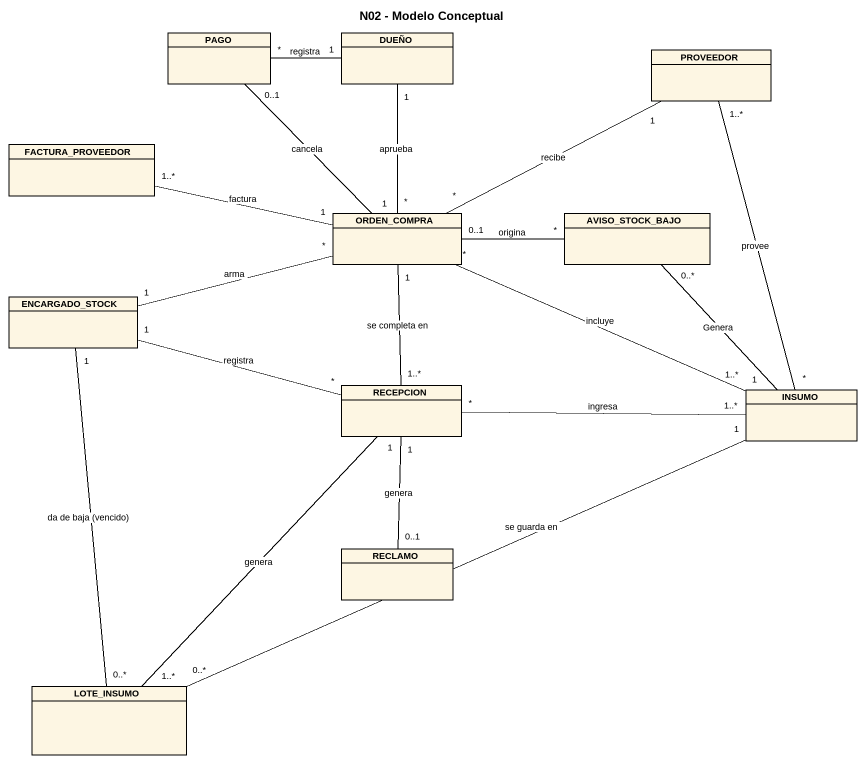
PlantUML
@startuml
title N02 - Modelo Conceptual
hide circle
hide empty members
class PAGO
class DUEÑO
class PROVEEDOR
class FACTURA_PROVEEDOR
class ORDEN_COMPRA
class AVISO_STOCK_BAJO
class ENCARGADO_STOCK
class RECEPCION
class INSUMO
class RECLAMO
class LOTE_INSUMO
DUEÑO "1" -left- "*" PAGO : registra
DUEÑO "1" -- "*" ORDEN_COMPRA : aprueba
PROVEEDOR "1" -left- "*" ORDEN_COMPRA : recibe
PROVEEDOR "1..*" -- "*" INSUMO : provee
ORDEN_COMPRA "1" -up- "0..1" PAGO : cancela
ORDEN_COMPRA "1" -left- "1..*" FACTURA_PROVEEDOR : factura
ORDEN_COMPRA "1" -- "1..*" RECEPCION : se completa en
ORDEN_COMPRA "*" -right- "1..*" INSUMO : incluye
AVISO_STOCK_BAJO "*" -left- "0..1" ORDEN_COMPRA : origina
ENCARGADO_STOCK "1" -right- "*" ORDEN_COMPRA : arma
ENCARGADO_STOCK "1" -right- "*" RECEPCION : registra
ENCARGADO_STOCK "1" -- "0..*" LOTE_INSUMO : da de baja (vencido)
RECEPCION "*" -right- "1..*" INSUMO : ingresa
RECEPCION "1" -- "0..1" RECLAMO : genera
RECEPCION "1" -- "1..*" LOTE_INSUMO : genera
INSUMO "1" -up- "0..*" AVISO_STOCK_BAJO : Genera
INSUMO "1" -left- "0..*" LOTE_INSUMO : se guarda en
@enduml
